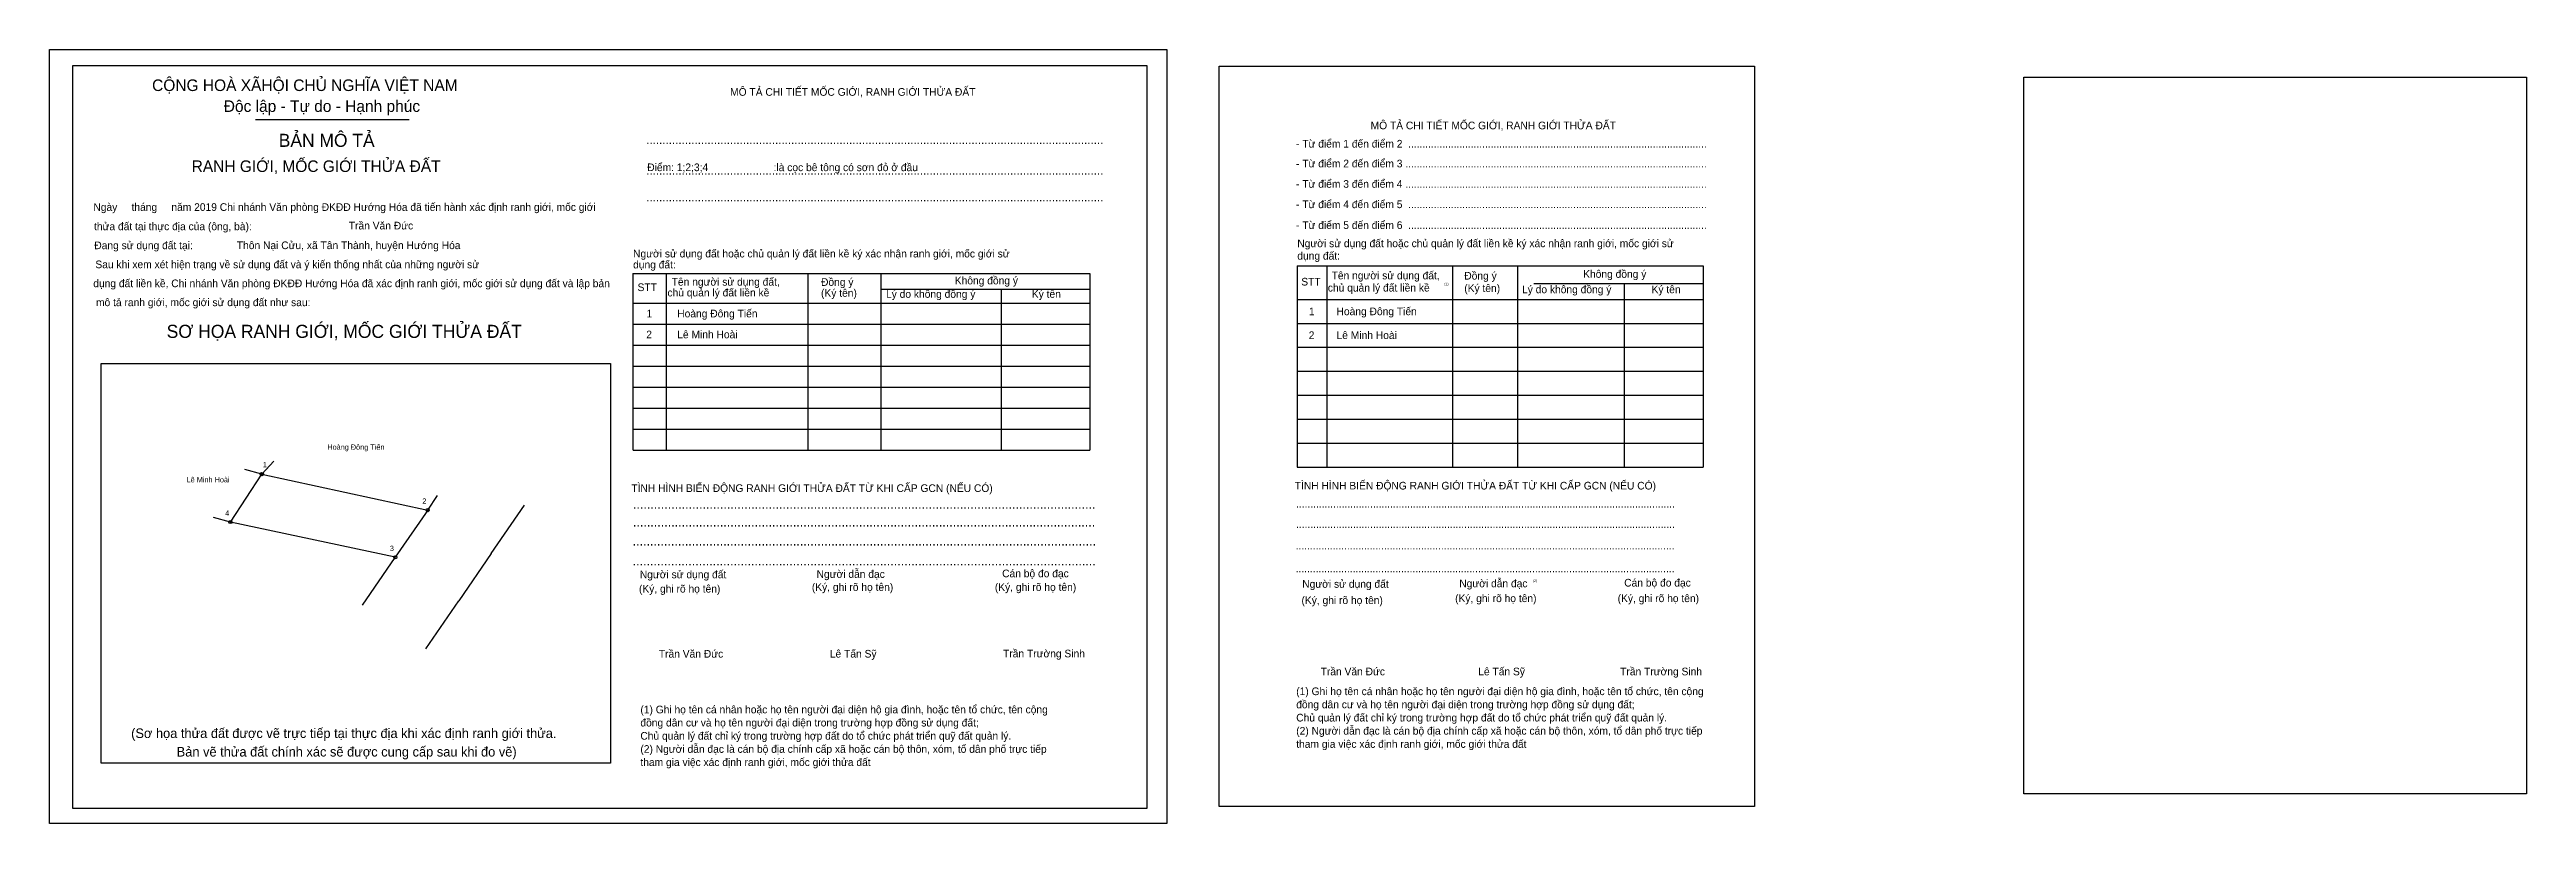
# Model space of a CAD drawing. Extents: x 129 to 540954, y 21 to 1835289.
# Drawn here: x 540567.7 to 540954.2, y 1835168.7 to 1835289.4 of the extents above.
import ezdxf

# ---------------------------------------------------------------- set-up
doc = ezdxf.new("R2010")
doc.units = 0
for name, color, linetype in [('bmtKhungInTrang1', 7, 'Continuous'), ('bmtKhungInTrang2', 7, 'Continuous'), ('bmtNoiDung', 7, 'Continuous'), ('bmtTemplate', 7, 'Continuous'), ('CanhThua', 7, 'Continuous'), ('Level 23', 7, 'Continuous'), ('MocDinhThua', 7, 'Continuous'), ('RauThua', 7, 'Continuous'), ('SoHieuDinhThua', 7, 'Continuous'), ('TenChuLanCan', 7, 'Continuous')]:
    doc.layers.add(name, color=color, linetype=linetype)

msp = doc.modelspace()

# ---------------------------------------------------------------- linework, layer by layer
at = {"layer": 'bmtKhungInTrang1'}
for points in [[(540567.73, 1835289.41), (540742.03, 1835289.41), (540742.03, 1835168.68), (540567.73, 1835168.68)], [(540571.34, 1835286.94), (540738.93, 1835286.94), (540738.93, 1835171.03), (540571.34, 1835171.03)]]:
    msp.add_lwpolyline(points, close=True, dxfattribs=at)
at = {"layer": 'bmtKhungInTrang2'}
msp.add_lwpolyline([(540750.23, 1835286.82), (540833.73, 1835286.82), (540833.73, 1835171.32), (540750.23, 1835171.32)], close=True, dxfattribs=at)
at = {"layer": 'bmtTemplate'}
for p, q in [((540599.88, 1835278.49), (540623.83, 1835278.49)), ((540663.92, 1835254.46), (540663.92, 1835226.9)), ((540686.03, 1835254.46), (540686.03, 1835226.9)), ((540697.4, 1835254.5), (540697.4, 1835226.9)), ((540730.05, 1835254.46), (540730.05, 1835226.9)), ((540766.98, 1835255.66), (540766.98, 1835224.27)), ((540786.62, 1835255.66), (540786.62, 1835224.27)), ((540796.73, 1835255.7), (540796.73, 1835224.27)), ((540799.29, 1835252.9), (540825.73, 1835252.9)), ((540825.73, 1835255.66), (540825.73, 1835224.27)), ((540658.77, 1835249.87), (540730.05, 1835249.87)), ((540697.4, 1835252.04), (540730.05, 1835252.04)), ((540762.4, 1835250.43), (540825.73, 1835250.43)), ((540658.77, 1835246.59), (540730.05, 1835246.59)), ((540762.4, 1835246.69), (540825.73, 1835246.69)), ((540658.77, 1835243.31), (540730.05, 1835243.31)), ((540762.4, 1835242.96), (540825.73, 1835242.96)), ((540658.77, 1835240.03), (540730.05, 1835240.03)), ((540762.4, 1835239.22), (540825.73, 1835239.22)), ((540658.77, 1835236.75), (540730.05, 1835236.75)), ((540762.4, 1835235.48), (540825.73, 1835235.48)), ((540658.77, 1835233.46), (540730.05, 1835233.46)), ((540658.77, 1835230.18), (540730.05, 1835230.18)), ((540762.4, 1835231.74), (540825.73, 1835231.74)), ((540658.77, 1835226.9), (540730.05, 1835226.9)), ((540762.4, 1835228.01), (540825.73, 1835228.01)), ((540762.4, 1835224.27), (540825.73, 1835224.27))]:
    msp.add_line(p, q, dxfattribs=at)
for points in [[(540571.34, 1835286.94), (540738.93, 1835286.94), (540738.93, 1835171.03), (540571.34, 1835171.03)], [(540875.76, 1835285.09), (540954.16, 1835285.09), (540954.16, 1835173.28), (540875.76, 1835173.28)], [(540575.77, 1835178.11), (540575.77, 1835240.44), (540655.23, 1835240.44), (540655.23, 1835178.11)]]:
    msp.add_lwpolyline(points, close=True, dxfattribs=at)
for points in [[(540658.72, 1835254.46), (540730.05, 1835254.46)], [(540658.72, 1835254.46), (540658.72, 1835226.9)], [(540762.36, 1835255.66), (540825.73, 1835255.66)], [(540762.36, 1835255.66), (540762.36, 1835224.27)], [(540813.41, 1835252.86), (540813.41, 1835224.27)], [(540716.18, 1835252), (540716.18, 1835226.9)]]:
    msp.add_lwpolyline(points, dxfattribs=at)
at = {"layer": 'CanhThua'}
for p, q in [((540595.96, 1835215.7), (540600.86, 1835223.18)), ((540600.86, 1835223.18), (540626.73, 1835217.57)), ((540621.67, 1835210.2), (540595.96, 1835215.7)), ((540626.73, 1835217.57), (540621.67, 1835210.2)), ((540636.63, 1835210.79), (540631.57, 1835203.41))]:
    msp.add_line(p, q, dxfattribs=at)
at = {"layer": 'Level 23'}
for p, q in [((540636.63, 1835210.79), (540641.82, 1835218.36)), ((540616.55, 1835202.73), (540621.67, 1835210.19)), ((540626.45, 1835195.94), (540631.57, 1835203.41))]:
    msp.add_line(p, q, dxfattribs=at)
at = {"layer": 'MocDinhThua'}
for centre in [(540600.86, 1835223.18), (540595.96, 1835215.7), (540626.73, 1835217.57), (540621.67, 1835210.2)]:
    msp.add_circle(centre, 0.25, dxfattribs=at)
at = {"layer": 'RauThua'}
for p, q in [((540600.86, 1835223.18), (540598.21, 1835223.92)), ((540600.86, 1835223.18), (540602.74, 1835225.19)), ((540626.73, 1835217.57), (540628.28, 1835219.84)), ((540595.96, 1835215.7), (540593.31, 1835216.41))]:
    msp.add_line(p, q, dxfattribs=at)

# ---------------------------------------------------------------- texts
at = {"layer": 'bmtNoiDung'}
for s, height, p in [('Trần Văn Đức', 1.1947, (540614.42, 1835261.35)), ('Thôn Nại Cửu, xã Tân Thành, huyện Hướng Hóa', 1.1947, (540596.95, 1835258.28)), ('Hoàng Đông Tiến ', 1.1947, (540665.66, 1835247.63)), ('1', 1.19, (540764.22, 1835247.97)), ('Hoàng Đông Tiến ', 1.1947, (540768.52, 1835247.97)), ('2', 1.19, (540660.83, 1835244.37)), ('1', 1.19, (540660.87, 1835247.63)), ('Lê Minh Hoài ', 1.1947, (540665.66, 1835244.37)), ('2', 1.19, (540764.18, 1835244.25)), ('Lê Minh Hoài ', 1.1947, (540768.52, 1835244.25)), ('Trần Văn Đức', 1.1947, (540662.79, 1835194.55)), ('Lê Tấn Sỹ', 1.195, (540689.47, 1835194.56)), ('Trần Trường Sinh', 1.1947, (540716.49, 1835194.59)), ('Trần Văn Đức', 1.1947, (540766.04, 1835191.79)), ('Lê Tấn Sỹ', 1.195, (540790.63, 1835191.79)), ('Trần Trường Sinh', 1.1947, (540812.77, 1835191.79))]:
    msp.add_text(s, height=height, dxfattribs=at).set_placement(p)
at = {"layer": 'bmtTemplate'}
for s, height, p in [('CỘNG HOÀ XÃHỘI CHỦ NGHĨA VIỆT NAM', 1.8073, (540583.73, 1835282.94)), ('MÔ TẢ CHI TIẾT MỐC GIỚI, RANH GIỚI THỬA ĐẤT', 1.1947, (540673.91, 1835282.2)), ('Độc lập - Tự do - Hạnh phúc', 1.8073, (540594.91, 1835279.68)), ('BẢN MÔ TẢ', 2.033, (540603.49, 1835274.23)), ('MÔ TẢ CHI TIẾT MỐC GIỚI, RANH GIỚI THỬA ĐẤT', 1.1943, (540773.84, 1835276.97)), ('RANH GIỚI, MỐC GIỚI THỬA ĐẤT', 1.8073, (540589.9, 1835270.31)), ('..............................................................................................................................................', 1.35197, (540660.82, 1835274.7)), ('- Từ điểm 1 đến điểm 2  .........................................................................................................', 1.19429, (540762.2, 1835274.12)), ('- Từ điểm 2 đến điểm 3 ..........................................................................................................', 1.19429, (540762.2, 1835271.03)), ('Điểm: 1;2;3;4                       :là cọc bê tông có sơn đỏ ở đầu', 1.1947, (540660.98, 1835270.44)), ('..............................................................................................................................................', 1.35197, (540660.82, 1835269.89)), ('- Từ điểm 3 đến điểm 4 ..........................................................................................................', 1.19429, (540762.2, 1835267.85)), ('Ngày     tháng     năm 2019 Chi nhánh Văn phòng ĐKĐĐ Hướng Hóa đã tiến hành xác định ranh giới, mốc giới ', 1.19475, (540574.57, 1835264.24)), ('..............................................................................................................................................', 1.35197, (540660.82, 1835265.72)), ('- Từ điểm 4 đến điểm 5  .........................................................................................................', 1.19429, (540762.2, 1835264.67)), ('thửa đất tại thực địa của (ông, bà):', 1.1947, (540574.67, 1835261.23)), ('- Từ điểm 5 đến điểm 6  .........................................................................................................', 1.19429, (540762.2, 1835261.42)), ('Đang sử dụng đất tại:', 1.1947, (540574.71, 1835258.27)), ('Người sử dụng đất hoặc chủ quản lý đất liền kề ký xác nhận ranh giới, mốc giới sử', 1.1947, (540658.77, 1835256.98)), ('dụng đất:', 1.194, (540762.4, 1835256.64)), ('Người sử dụng đất hoặc chủ quản lý đất liền kề ký xác nhận ranh giới, mốc giới sử', 1.1943, (540762.4, 1835258.58)), ('dụng đất liền kề, Chi nhánh Văn phòng ĐKĐĐ Hướng Hóa đã xác định ranh giới, mốc giới sử dụng đất và lập bản', 1.19475, (540574.55, 1835252.34)), ('Sau khi xem xét hiện trạng về sử dụng đất và ý kiến thống nhất của những người sử ', 1.1947, (540574.88, 1835255.3)), ('dụng đất:', 1.195, (540658.77, 1835255.27)), ('STT', 1.195, (540659.47, 1835251.73)), ('Tên người sử dụng đất,', 1.1947, (540664.79, 1835252.58)), ('Đồng ý', 1.195, (540688.09, 1835252.55)), ('Không đồng ý', 1.1947, (540708.96, 1835252.78)), ('STT', 1.194, (540763.02, 1835252.6)), ('chủ quản lý đất liền kề', 1.1943, (540767.16, 1835251.66)), ('Tên người sử dụng đất,', 1.1943, (540767.75, 1835253.57)), ('(1)', 0.398, (540785.33, 1835252.64)), ('Đồng ý', 1.194, (540788.45, 1835253.53)), ('(Ký tên)', 1.194, (540788.45, 1835251.59)), ('Không đồng ý', 1.1943, (540807, 1835253.8)), ('mô tả ranh giới, mốc giới sử dụng đất như sau:', 1.1947, (540574.98, 1835249.38)), ('chủ quản lý đất liền kề', 1.1947, (540664.13, 1835250.9)), ('(Ký tên)', 1.195, (540688.09, 1835250.84)), ('Lý do không đồng ý', 1.1947, (540698.23, 1835250.68)), ('Ký tên', 1.195, (540720.98, 1835250.68)), ('Lý do không đồng ý', 1.1943, (540797.46, 1835251.4)), ('Ký tên', 1.194, (540817.67, 1835251.4)), ('SƠ HỌA RANH GIỚI, MỐC GIỚI THỬA ĐẤT', 2.0394, (540586, 1835244.43)), ('TÌNH HÌNH BIẾN ĐỘNG RANH GIỚI THỬA ĐẤT TỪ KHI CẤP GCN (NẾU CÓ)', 1.1947, (540658.5, 1835220.39)), ('TÌNH HÌNH BIẾN ĐỘNG RANH GIỚI THỬA ĐẤT TỪ KHI CẤP GCN (NẾU CÓ)', 1.1943, (540762, 1835220.78)), ('.....................................................................................................................................', 1.19608, (540762.2, 1835217.97)), ('.....................................................................................................................................', 1.46037, (540658.75, 1835217.79)), ('.....................................................................................................................................', 1.45961, (540658.75, 1835215)), ('.....................................................................................................................................', 1.19608, (540762.2, 1835214.79)), ('.....................................................................................................................................', 1.46329, (540658.69, 1835212.04)), ('.....................................................................................................................................', 1.19608, (540762.14, 1835211.43)), ('.....................................................................................................................................', 1.46253, (540658.69, 1835208.93)), ('Người sử dụng đất', 1.1947, (540659.82, 1835206.93)), ('Người dẫn đạc', 1.1947, (540687.4, 1835206.99)), ('Cán bộ đo đạc', 1.1947, (540716.35, 1835207.09)), ('.....................................................................................................................................', 1.19608, (540762.14, 1835207.88)), ('Người sử dụng đất', 1.1943, (540763.17, 1835205.45)), ('Người dẫn đạc', 1.1943, (540787.67, 1835205.53)), ('(2)', 0.398, (540799.14, 1835206.35)), ('Cán bộ đo đạc', 1.1943, (540813.4, 1835205.64)), ('(Ký, ghi rõ họ tên)', 1.1947, (540659.69, 1835204.7)), ('(Ký, ghi rõ họ tên)', 1.1947, (540686.66, 1835204.96)), ('(Ký, ghi rõ họ tên)', 1.1947, (540715.21, 1835204.96)), ('(Ký, ghi rõ họ tên)', 1.1943, (540763.05, 1835202.91)), ('(Ký, ghi rõ họ tên)', 1.1943, (540787.02, 1835203.21)), ('(Ký, ghi rõ họ tên)', 1.1943, (540812.38, 1835203.21)), ('(1) Ghi họ tên cá nhân hoặc họ tên người đại diện hộ gia đình, hoặc tên tổ chức, tên cộng', 1.1943, (540659.91, 1835185.86)), ('đồng dân cư và họ tên người đại diện trong trường hợp đồng sử dụng đất;', 1.1943, (540762.23, 1835186.65)), ('(1) Ghi họ tên cá nhân hoặc họ tên người đại diện hộ gia đình, hoặc tên tổ chức, tên cộng', 1.1943, (540762.23, 1835188.7)), ('(Sơ họa thửa đất được vẽ trực tiếp tại thực địa khi xác định ranh giới thửa.', 1.4963, (540580.46, 1835182.01)), ('đồng dân cư và họ tên người đại diện trong trường hợp đồng sử dụng đất;', 1.1943, (540659.91, 1835183.81)), ('Chủ quản lý đất chỉ ký trong trường hợp đất do tổ chức phát triển quỹ đất quản lý.', 1.1943, (540762.23, 1835184.59)), ('(2) Người dẫn đạc là cán bộ địa chính cấp xã hoặc cán bộ thôn, xóm, tổ dân phố trực tiếp', 1.1943, (540762.23, 1835182.54)), ('Bản vẽ thửa đất chính xác sẽ được cung cấp sau khi đo vẽ)', 1.4963, (540587.56, 1835179.12)), ('Chủ quản lý đất chỉ ký trong trường hợp đất do tổ chức phát triển quỹ đất quản lý.', 1.1943, (540659.91, 1835181.75)), ('(2) Người dẫn đạc là cán bộ địa chính cấp xã hoặc cán bộ thôn, xóm, tổ dân phố trực tiếp', 1.1943, (540659.91, 1835179.7)), ('tham gia việc xác định ranh giới, mốc giới thửa đất', 1.1943, (540762.23, 1835180.48)), ('tham gia việc xác định ranh giới, mốc giới thửa đất', 1.1943, (540659.91, 1835177.64))]:
    msp.add_text(s, height=height, dxfattribs=at).set_placement(p)
at = {"layer": 'SoHieuDinhThua'}
for s, p in [('1', (540601.01, 1835224.23)), ('2', (540625.89, 1835218.56)), ('4', (540595.14, 1835216.69)), ('3', (540620.82, 1835211.18))]:
    msp.add_text(s, height=0.825, dxfattribs=at).set_placement(p)
at = {"layer": 'TenChuLanCan'}
for s, p in [('Hoàng Đông Tiến', (540611.06, 1835226.98)), ('Lê Minh Hoài', (540589.11, 1835221.89))]:
    msp.add_text(s, height=0.8249, dxfattribs=at).set_placement(p)

doc.saveas('drawing.dxf')
